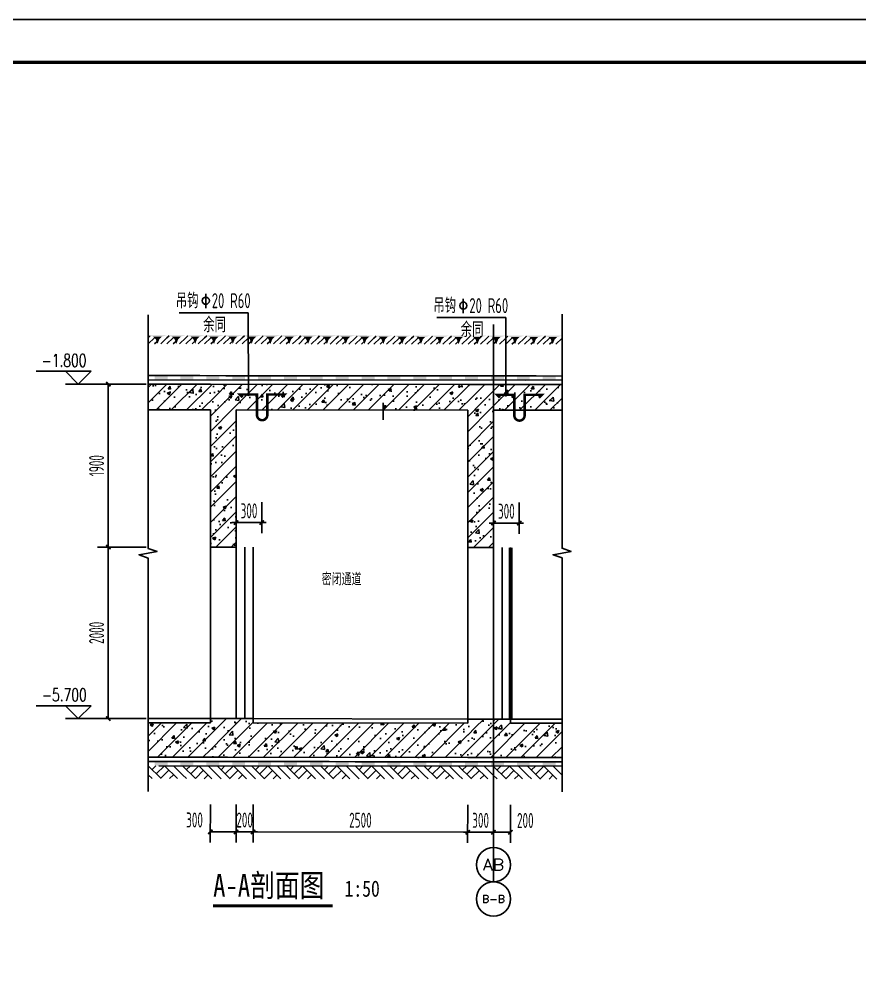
# Model space of a CAD drawing. Extents: x -473190 to 2138458, y -81875 to 2633646.
# Drawn here: x 1274006 to 1283801, y -4078 to 7225 of the extents above; entities that cross this region are included whole.
import ezdxf
from ezdxf.enums import TextEntityAlignment as Align

# ---------------------------------------------------------------- set-up
doc = ezdxf.new("R2010")
doc.units = 0
doc.header["$LTSCALE"] = 1000
doc.linetypes.add('DOTE', pattern=[2.42, 2, -0.2, 0.02, -0.2])
for name, color, linetype in [('$0$填充', 8, 'Continuous'), ('A-WALL', 2, 'Continuous'), ('A_PLAN_DETAIL_zx', 41, 'Continuous'), ('AXIS', 3, 'Continuous'), ('AXIS_TEXT', 7, 'Continuous'), ('DIM_ELEV', 3, 'Continuous'), ('DIM_LEAD', 3, 'Continuous'), ('DIM_SYMB', 3, 'Continuous'), ('DOTE', 1, 'DOTE'), ('ECA_TK', 7, 'Continuous'), ('PUB_DIM', 3, 'Continuous'), ('PUB_HATCH', 8, 'Continuous'), ('PUB_TEXT', 7, 'Continuous'), ('RF-M', 4, 'Continuous'), ('RF-QT', 30, 'Continuous'), ('SURFACE', 6, 'Continuous'), ('tk', 7, 'Continuous'), ('可见线', 7, 'Continuous')]:
    doc.layers.add(name, color=color, linetype=linetype)
doc.layers.add('RF-WZ', color=110, linetype='Continuous', lineweight=0)
doc.styles.add('_TCH_AXIS', font='COMPLEX', dxfattribs={"bigfont": 'GBCBIG'})
doc.styles.add('_TCH_DIM', font='SIMPLEX', dxfattribs={"bigfont": 'GBCBIG'})
doc.styles.add('_TCH_DIM_T3', font='tssdeng.shx', dxfattribs={"width": 0.564706, "bigfont": '@@@tssdchn.shx'})
doc.styles.add('COMPLEX', font='COMPLEX.shx', dxfattribs={"width": 0.65})
doc.styles.add('KING-1', font='GBENOR', dxfattribs={"bigfont": 'GBCBIG'})
doc.styles.add('TYDG_01', font='', dxfattribs={"width": 0.8})
doc.styles.add('TYDG_02', font='TSSDENG', dxfattribs={"width": 0.8, "bigfont": 'TSSDCHN'})
doc.styles.get('TYDG_01').set_extended_font_data('SimSun')
doc.dimstyles.new('_TCH_ARCH&&50', dxfattribs={"dimtxt": 175, "dimasz": 50, "dimexe": 125, "dimexo": 150, "dimgap": 50, "dimtad": 1, "dimdec": 0, "dimzin": 0, "dimdsep": 46, "dimtxsty": '_TCH_DIM_T3', "dimblk": 'ARCHTICK', "dimcen": 0.09, "dimclrt": 7, "dimazin": 2, "dimtfac": 1, "dimtdec": 0, "dimtix": 1, "dimtmove": 2, "dimatfit": 3, "dimfxl": 0, "dimtolj": 1, "dimtzin": 0, "dimarcsym": 0})
pattern_1 = [(45, (-477544.96, -71625.69), (-88.388348, 88.388348), []), (50, (-477544.96, -71625.7), (358.63009, -31.376067), [37.5, -412.5]), (355, (-477544.96, -71625.7), (-69.37567, 376.09607), [30, -330]), (100.4514, (-477515.08, -71628.3), (289.25469, 344.71977), [31.870095, -350.571056]), (46.1842, (-477544.96, -71525.7), (533.62052, -82.75951), [56.25, -618.75]), (96.6356, (-477500.5, -71532.6), (467.33135, 487.05894), [47.80514, -525.8565]), (351.1842, (-477544.96, -71525.7), (467.33097, 487.0593), [45, -495]), (21, (-477494.96, -71550.7), (298.453526, -201.309445), [37.5, -412.5]), (326, (-477494.96, -71550.7), (121.657666, 362.57502), [30, -330]), (71.4514, (-477470.1, -71567.47), (420.111314, 161.26525), [31.870095, -350.571056]), (37.5, (-477544.96, -71625.69), (6.079928, 166.446927), [0, -326, 0, -335, 0, -331.25]), (7.5, (-477544.96, -71625.69), (131.534769, 197.205856), [0, -191, 0, -318.5, 0, -126.25]), (327.5, (-477656.46, -71625.69), (266.911218, -11.277436), [0, -125, 0, -390, 0, -517.5]), (317.5, (-477706.46, -71625.7), (291.593085, 50.05249), [0, -162.5, 0, -259, 0, -367.5])]

# ---------------------------------------------------------------- blocks, each defined once
blk = doc.blocks.new('10B_A1E图框')
at = {"layer": 'ECA_TK'}
blk.add_lwpolyline([(0, 0), (841, 0), (841, 594), (0, 594)], close=True, dxfattribs=at)
at = {"layer": 'ECA_TK', "const_width": 0.8}
blk.add_lwpolyline([(831, 10), (831, 584), (18, 584), (18, 10)], close=True, dxfattribs=at)
blk = doc.blocks.new('_ArchTick')
at = {"color": 0, "linetype": 'ByBlock', "const_width": 0.4}
blk.add_lwpolyline([(-0.5, -0.5), (0.5, 0.5)], dxfattribs=at)
blk = doc.blocks.new('*D3356')
at = {"layer": 'Defpoints', "color": 0, "transparency": 16777216}
for p in [(1279533, 1742), (1279833, 1742), (1279833, 1352)]:
    blk.add_point(p, dxfattribs=at)
at = {"layer": 'PUB_DIM', "color": 0, "lineweight": -2, "transparency": 16777216}
for p, q in [((1279533, 1592), (1279533, 1227)), ((1279833, 1592), (1279833, 1227)), ((1279533, 1352), (1279483, 1352)), ((1279533, 1352), (1279833, 1352)), ((1279833, 1352), (1279883, 1352))]:
    blk.add_line(p, q, dxfattribs=at)
at = {"layer": 'PUB_DIM', "color": 0, "lineweight": -2, "transparency": 16777216, "xscale": 50, "yscale": 50, "zscale": 50}
blk.add_blockref('_ArchTick', (1279533, 1352), dxfattribs=at)
at = {"layer": 'PUB_DIM', "color": 0, "lineweight": -2, "transparency": 16777216, "xscale": 50, "yscale": 50, "zscale": 50, "rotation": 180}
blk.add_blockref('_ArchTick', (1279833, 1352), dxfattribs=at)
at = {"layer": 'PUB_DIM', "color": 7, "transparency": 16777216, "insert": (1279683, 1489), "char_height": 175, "attachment_point": 5, "style": '_TCH_DIM_T3'}
blk.add_mtext('\\A1;300', dxfattribs=at)
blk = doc.blocks.new('*D3357')
at = {"layer": 'Defpoints', "color": 0, "transparency": 16777216}
for p in [(1276533, 1747), (1276833, 1747), (1276833, 1357)]:
    blk.add_point(p, dxfattribs=at)
at = {"layer": 'PUB_DIM', "color": 0, "lineweight": -2, "transparency": 16777216}
for p, q in [((1276533, 1597), (1276533, 1232)), ((1276833, 1597), (1276833, 1232)), ((1276533, 1357), (1276483, 1357)), ((1276533, 1357), (1276833, 1357)), ((1276833, 1357), (1276883, 1357))]:
    blk.add_line(p, q, dxfattribs=at)
at = {"layer": 'PUB_DIM', "color": 0, "lineweight": -2, "transparency": 16777216, "xscale": 50, "yscale": 50, "zscale": 50}
blk.add_blockref('_ArchTick', (1276533, 1357), dxfattribs=at)
at = {"layer": 'PUB_DIM', "color": 0, "lineweight": -2, "transparency": 16777216, "xscale": 50, "yscale": 50, "zscale": 50, "rotation": 180}
blk.add_blockref('_ArchTick', (1276833, 1357), dxfattribs=at)
at = {"layer": 'PUB_DIM', "color": 7, "transparency": 16777216, "insert": (1276683, 1494), "char_height": 175, "attachment_point": 5, "style": '_TCH_DIM_T3'}
blk.add_mtext('\\A1;300', dxfattribs=at)
blk = doc.blocks.new('*D3358')
at = {"layer": 'Defpoints', "color": 0, "transparency": 16777216}
for p in [(1279533, -1784), (1279732, -1784), (1279731, -2254)]:
    blk.add_point(p, dxfattribs=at)
at = {"layer": 'PUB_DIM', "color": 0, "lineweight": -2, "transparency": 16777216}
for p, q in [((1279533, -1934), (1279532, -2379)), ((1279732, -1934), (1279731, -2379)), ((1279533, -2254), (1279731, -2254))]:
    blk.add_line(p, q, dxfattribs=at)
at = {"layer": 'PUB_DIM', "color": 0, "lineweight": -2, "transparency": 16777216, "xscale": 50, "yscale": 50, "zscale": 50}
for p, rotation in [((1279533, -2254), 179.9164864414931), ((1279731, -2254), 359.9164864414932)]:
    blk.add_blockref('_ArchTick', p, dxfattribs=dict(at, rotation=rotation))
at = {"layer": 'PUB_DIM', "color": 7, "transparency": 16777216, "insert": (1279904, -2117), "char_height": 175, "attachment_point": 5, "rotation": 359.9165, "style": '_TCH_DIM_T3'}
blk.add_mtext('\\A1;200', dxfattribs=at)
blk = doc.blocks.new('*D3359')
at = {"layer": 'Defpoints', "color": 0, "transparency": 16777216}
for p in [(1279233, -1783), (1279533, -1784), (1279533, -2254)]:
    blk.add_point(p, dxfattribs=at)
at = {"layer": 'PUB_DIM', "color": 0, "lineweight": -2, "transparency": 16777216}
for p, q in [((1279233, -1933), (1279232, -2379)), ((1279533, -1934), (1279532, -2379)), ((1279233, -2254), (1279183, -2254)), ((1279233, -2254), (1279533, -2254)), ((1279533, -2254), (1279583, -2254))]:
    blk.add_line(p, q, dxfattribs=at)
at = {"layer": 'PUB_DIM', "color": 0, "lineweight": -2, "transparency": 16777216, "xscale": 50, "yscale": 50, "zscale": 50}
for p, rotation in [((1279233, -2254), 359.916486441493), ((1279533, -2254), 179.9164864414931)]:
    blk.add_blockref('_ArchTick', p, dxfattribs=dict(at, rotation=rotation))
at = {"layer": 'PUB_DIM', "color": 7, "transparency": 16777216, "insert": (1279383, -2116), "char_height": 175, "attachment_point": 5, "rotation": 359.9165, "style": '_TCH_DIM_T3'}
blk.add_mtext('\\A1;300', dxfattribs=at)
blk = doc.blocks.new('*D3360')
at = {"layer": 'Defpoints', "color": 0, "transparency": 16777216}
for p in [(1276732, -1780), (1279233, -1783), (1279233, -2254)]:
    blk.add_point(p, dxfattribs=at)
at = {"layer": 'PUB_DIM', "color": 0, "lineweight": -2, "transparency": 16777216}
for p, q in [((1276732, -1930), (1276731, -2375)), ((1279233, -1933), (1279232, -2379)), ((1276731, -2250), (1279233, -2254))]:
    blk.add_line(p, q, dxfattribs=at)
at = {"layer": 'PUB_DIM', "color": 0, "lineweight": -2, "transparency": 16777216, "xscale": 50, "yscale": 50, "zscale": 50}
for p, rotation in [((1276731, -2250), 179.9164864414931), ((1279233, -2254), 359.9164864414931)]:
    blk.add_blockref('_ArchTick', p, dxfattribs=dict(at, rotation=rotation))
at = {"layer": 'PUB_DIM', "color": 7, "transparency": 16777216, "insert": (1277982, -2114), "char_height": 175, "attachment_point": 5, "rotation": 359.9165, "style": '_TCH_DIM_T3'}
blk.add_mtext('\\A1;2500', dxfattribs=at)
blk = doc.blocks.new('*D3361')
at = {"layer": 'Defpoints', "color": 0, "transparency": 16777216}
for p in [(1276533, -1779), (1276732, -1780), (1276731, -2250)]:
    blk.add_point(p, dxfattribs=at)
at = {"layer": 'PUB_DIM', "color": 0, "lineweight": -2, "transparency": 16777216}
for p, q in [((1276533, -1929), (1276532, -2375)), ((1276732, -1930), (1276731, -2375)), ((1276533, -2250), (1276483, -2250)), ((1276533, -2250), (1276731, -2250)), ((1276731, -2250), (1276781, -2250))]:
    blk.add_line(p, q, dxfattribs=at)
at = {"layer": 'PUB_DIM', "color": 0, "lineweight": -2, "transparency": 16777216, "xscale": 50, "yscale": 50, "zscale": 50}
for p, rotation in [((1276533, -2250), 359.916486441493), ((1276731, -2250), 179.916486441493)]:
    blk.add_blockref('_ArchTick', p, dxfattribs=dict(at, rotation=rotation))
at = {"layer": 'PUB_DIM', "color": 7, "transparency": 16777216, "insert": (1276632, -2112), "char_height": 175, "attachment_point": 5, "rotation": 359.9165, "style": '_TCH_DIM_T3'}
blk.add_mtext('\\A1;200', dxfattribs=at)
blk = doc.blocks.new('*D3362')
at = {"layer": 'Defpoints', "color": 0, "transparency": 16777216}
for p in [(1276233, -1779), (1276533, -1779), (1276533, -2250)]:
    blk.add_point(p, dxfattribs=at)
at = {"layer": 'PUB_DIM', "color": 0, "lineweight": -2, "transparency": 16777216}
for p, q in [((1276233, -1929), (1276232, -2374)), ((1276533, -1929), (1276532, -2375)), ((1276233, -2249), (1276533, -2250))]:
    blk.add_line(p, q, dxfattribs=at)
at = {"layer": 'PUB_DIM', "color": 0, "lineweight": -2, "transparency": 16777216, "xscale": 50, "yscale": 50, "zscale": 50}
for p, rotation in [((1276233, -2249), 179.9164864414931), ((1276533, -2250), 359.9164864414931)]:
    blk.add_blockref('_ArchTick', p, dxfattribs=dict(at, rotation=rotation))
at = {"layer": 'PUB_DIM', "color": 7, "transparency": 16777216, "insert": (1276048, -2111), "char_height": 175, "attachment_point": 5, "rotation": 359.9165, "style": '_TCH_DIM_T3'}
blk.add_mtext('\\A1;300', dxfattribs=at)
blk = doc.blocks.new('*D3363')
at = {"layer": 'Defpoints', "color": 0, "transparency": 16777216}
for p in [(1275043, 2971), (1275633, 2971), (1275633, 1071)]:
    blk.add_point(p, dxfattribs=at)
at = {"layer": 'PUB_DIM', "color": 0, "lineweight": -2, "transparency": 16777216}
for p, q in [((1275483, 2971), (1274918, 2971)), ((1275043, 1071), (1275043, 2971)), ((1275483, 1071), (1274918, 1071))]:
    blk.add_line(p, q, dxfattribs=at)
at = {"layer": 'PUB_DIM', "color": 0, "lineweight": -2, "transparency": 16777216, "xscale": 50, "yscale": 50, "zscale": 50}
for p, rotation in [((1275043, 2971), 90), ((1275043, 1071), 270)]:
    blk.add_blockref('_ArchTick', p, dxfattribs=dict(at, rotation=rotation))
at = {"layer": 'PUB_DIM', "color": 7, "transparency": 16777216, "insert": (1274906, 2021), "char_height": 175, "attachment_point": 5, "rotation": 90, "style": '_TCH_DIM_T3'}
blk.add_mtext('\\A1;1900', dxfattribs=at)
blk = doc.blocks.new('*D3364')
at = {"layer": 'Defpoints', "color": 0, "transparency": 16777216}
for p in [(1275043, 1071), (1275633, 1071), (1275633, -929)]:
    blk.add_point(p, dxfattribs=at)
at = {"layer": 'PUB_DIM', "color": 0, "lineweight": -2, "transparency": 16777216}
for p, q in [((1275483, 1071), (1274918, 1071)), ((1275043, -929), (1275043, 1071)), ((1275483, -929), (1274918, -929))]:
    blk.add_line(p, q, dxfattribs=at)
at = {"layer": 'PUB_DIM', "color": 0, "lineweight": -2, "transparency": 16777216, "xscale": 50, "yscale": 50, "zscale": 50}
for p, rotation in [((1275043, 1071), 90), ((1275043, -929), 270)]:
    blk.add_blockref('_ArchTick', p, dxfattribs=dict(at, rotation=rotation))
at = {"layer": 'PUB_DIM', "color": 7, "transparency": 16777216, "insert": (1274906, 71), "char_height": 175, "attachment_point": 5, "rotation": 90, "style": '_TCH_DIM_T3'}
blk.add_mtext('\\A1;2000', dxfattribs=at)
blk = doc.blocks.new('$LinePat$防水层2')
at = {"color": 0}
blk.add_line((0, 0), (600, 0), dxfattribs=at)
blk.add_solid([(150, 0), (450, 0), (150, -100), (450, -100)], dxfattribs=at)
blk = doc.blocks.new('$LinePat$素土夯实')
at = {"color": 0}
for p, q in [((0, -210), (210, 0)), ((120, -300), (420, 0)), ((420, 0), (608, -188)), ((495, -300), (795, 0)), ((615, 0), (705, -90)), ((210, -210), (300, -300)), ((315, -105), (502, -293)), ((705, -300), (795, -210))]:
    blk.add_line(p, q, dxfattribs=at)
blk = doc.blocks.new('$LinePat$自然土壤')
at = {"color": 0}
for p, q in [((0, -90), (71, -19)), ((0, -300), (211, -89)), ((210, -300), (286, -224)), ((420, -300), (630, -90))]:
    blk.add_line(p, q, dxfattribs=at)
for points in [[(0, 0), (630, 0), (168, -45), (462, -45)], [(168, -45), (462, -45), (252, -132), (378, -132)], [(252, -132), (378, -132), (315, -300)]]:
    blk.add_solid(points, dxfattribs=at)
blk = doc.blocks.new('_AXISO')
blk.add_circle((0, 0), 0.5)
at = {"layer": 'AXIS_TEXT', "style": 'COMPLEX', "width": 1.041667}
blk.add_attdef('A', text='', height=0.56, dxfattribs=at).set_placement((-0.25, -0.28), (0.25, -0.28), align=Align.FIT)

msp = doc.modelspace()

# ---------------------------------------------------------------- hatches: boundary and pattern name
at = {"layer": 'PUB_HATCH'}
h = msp.add_hatch(dxfattribs=at)
h.set_pattern_fill('钢筋混凝土', color=256, scale=50, style=0)
h.set_pattern_definition(pattern_1)
h.paths.add_polyline_path([(1276308.4, 2821), (1276233.3, 2971.1), (1275507.3, 2971.1), (1275507.3, 2671.1), (1276233.3, 2671.1)])
h = msp.add_hatch(dxfattribs=at)
h.set_pattern_fill('钢筋混凝土', color=256, scale=50, style=0)
h.set_pattern_definition(pattern_1)
h.paths.add_polyline_path([(1279308.3, 2816.3), (1279233.7, 2966.3), (1276233.7, 2971.1), (1276308.4, 2821), (1276533.3, 2670.6), (1279233.2, 2666.3)])
h = msp.add_hatch(dxfattribs=at)
h.set_pattern_fill('钢筋混凝土', color=256, scale=50, style=0)
h.set_pattern_definition(pattern_1)
h.paths.add_polyline_path([(1280333.2, 2966.3), (1279233.2, 2966.3), (1279308.3, 2816.3), (1279533.2, 2666.3), (1280333.2, 2666.3)])
h = msp.add_hatch(dxfattribs=at)
h.set_pattern_fill('钢筋混凝土', color=256, scale=50, style=0)
h.set_pattern_definition(pattern_1)
h.paths.add_polyline_path([(1276533.3, 1071.1), (1276533.3, 2670.6), (1276308.4, 2821), (1276233.3, 2671.1), (1276233.3, 1071.1)])
h = msp.add_hatch(dxfattribs=at)
h.set_pattern_fill('钢筋混凝土', color=256, scale=50, style=0)
h.set_pattern_definition(pattern_1)
h.paths.add_polyline_path([(1279533.2, 1066.3), (1279533.2, 2666.3), (1279308.3, 2816.3), (1279233.2, 2666.3), (1279233.2, 1066.3)])
h = msp.add_hatch(dxfattribs=at)
h.set_pattern_fill('钢筋混凝土', color=256, scale=50, style=0)
h.set_pattern_definition(pattern_1)
h.paths.add_polyline_path([(1276233.4, -1112.2), (1276233.3, -978.9), (1275507.3, -978.9), (1275507.3, -1378.9), (1276233.3, -1378.9)])
h = msp.add_hatch(dxfattribs=at)
h.set_pattern_fill('钢筋混凝土', color=256, scale=50, style=0)
h.set_pattern_definition(pattern_1)
h.paths.add_polyline_path([(1276458.2, -1179.3), (1276233.3, -978.9), (1276233.8, -978.9), (1276233.4, -1112.2), (1276233.1, -1378.9), (1276433.1, -1379.3)])
h = msp.add_hatch(dxfattribs=at)
h.set_pattern_fill('钢筋混凝土', color=256, scale=50, style=0)
h.set_pattern_definition(pattern_1)
h.paths.add_polyline_path([(1276458.2, -1179.3), (1276733.3, -979.8), (1276733.3, -928.9), (1276233.3, -928.9), (1276233.3, -978.9)])
h = msp.add_hatch(dxfattribs=at)
h.set_pattern_fill('钢筋混凝土', color=256, scale=50, style=0)
h.set_pattern_definition(pattern_1)
h.paths.add_polyline_path([(1279233.4, -1117), (1279233.7, -983.7), (1276733.3, -979.8), (1276458.2, -1179.3), (1276433.1, -1379.3), (1279233.1, -1383.7)])
h = msp.add_hatch(dxfattribs=at)
h.set_pattern_fill('钢筋混凝土', color=256, scale=50, style=0)
h.set_pattern_definition(pattern_1)
h.paths.add_polyline_path([(1279466.6, -1117), (1279733.2, -983.7), (1279733.2, -933.7), (1279233.2, -933.7), (1279233.2, -983.7)])
h = msp.add_hatch(dxfattribs=at)
h.set_pattern_fill('钢筋混凝土', color=256, scale=50, style=0)
h.set_pattern_definition(pattern_1)
h.paths.add_polyline_path([(1279466.6, -1117), (1279233.2, -983.7), (1279233.3, -1117), (1279233.2, -1383.7), (1279433.2, -1383.7)])
h = msp.add_hatch(dxfattribs=at)
h.set_pattern_fill('钢筋混凝土', color=256, scale=50, style=0)
h.set_pattern_definition(pattern_1)
h.paths.add_polyline_path([(1280333.2, -983.7), (1279733.2, -983.7), (1279466.6, -1117), (1279433.2, -1383.7), (1280333.2, -1383.7)])

# ---------------------------------------------------------------- linework, layer by layer
msp.add_line((1280333.2, 3016.3), (1275507.3, 3021.1))
at = {"layer": 'A-WALL'}
msp.add_line((1278248.9, 2554.4), (1278248.9, 2754.4), dxfattribs=at)
at = {"layer": 'A_PLAN_DETAIL_zx', "const_width": 30}
for points in [[(1277064, 2817.9), (1277096.2, 2851.1), (1276896.2, 2851.1), (1276896.2, 2611.1, -1), (1276776.2, 2611.1), (1276776.2, 2851.1), (1276576.2, 2851.1), (1276608.4, 2817.9)], [(1280064, 2813.1), (1280096.2, 2846.3), (1279896.2, 2846.3), (1279896.2, 2606.3, -1), (1279776.2, 2606.3), (1279776.2, 2846.3), (1279576.2, 2846.3), (1279608.3, 2813.1)]]:
    msp.add_lwpolyline(points, format="xyb", dxfattribs=at)
at = {"layer": 'AXIS'}
for p, q in [((1279533.3, -1432.7), (1279533.3, -2432.7)), ((1279533.3, -1432.8), (1279533.3, -2832.8))]:
    msp.add_line(p, q, dxfattribs=at)
at = {"layer": 'DIM_ELEV'}
for p, q in [((1274843.2, 3121.1), (1274202.2, 3121.1)), ((1274693.2, 2971.1), (1274543.2, 3121.1)), ((1274693.2, 2971.1), (1274843.2, 3121.1)), ((1275043.2, 2971.1), (1274543.2, 2971.1)), ((1274843.2, -778.9), (1274202.2, -778.9)), ((1274693.2, -928.9), (1274543.2, -778.9)), ((1274693.2, -928.9), (1274843.2, -778.9)), ((1275043.2, -928.9), (1274543.2, -928.9))]:
    msp.add_line(p, q, dxfattribs=at)
at = {"layer": 'DIM_LEAD'}
for p, q in [((1276673.8, 3804.6), (1275870.1, 3804.6)), ((1276676.2, 2851.1), (1276673.8, 3804.6)), ((1276676.2, 2851.1), (1276673.8, 3804.6)), ((1279676.2, 3747.3), (1278872.5, 3747.3)), ((1279676.2, 2846.3), (1279676.2, 3747.3)), ((1279676.2, 2846.3), (1279676.2, 3747.3))]:
    msp.add_line(p, q, dxfattribs=at)
at = {"layer": 'DIM_LEAD', "const_width": 20}
for points in [[(1276676.2, 2841.1, 1), (1276676.2, 2861.1, 1)], [(1276676.2, 2841.1, 1), (1276676.2, 2861.1, 1)], [(1279676.2, 2836.3, 1), (1279676.2, 2856.3, 1)], [(1279676.2, 2836.3, 1), (1279676.2, 2856.3, 1)]]:
    msp.add_lwpolyline(points, format="xyb", close=True, dxfattribs=at)
at = {"layer": 'DIM_SYMB'}
for points in [[(1275507.3, 3779.3), (1275507.3, 1056.4), (1275612.3, 1018.2), (1275402.3, 981.2), (1275507.3, 943.9), (1275507.3, -1778.9)], [(1280333.2, 3786.9), (1280333.2, 1057.9), (1280438.2, 1019.7), (1280228.2, 982.6), (1280333.2, 945.4), (1280333.2, -1783.7)]]:
    msp.add_lwpolyline(points, dxfattribs=at)
at = {"layer": 'DIM_SYMB', "const_width": 35}
msp.add_lwpolyline([(1276264.9, -3113.2), (1277656.9, -3113.2)], dxfattribs=at)
at = {"layer": 'DOTE'}
msp.add_line((1279533.2, -2379), (1279534.2, 3665.8), dxfattribs=at)
at = {"layer": 'PUB_TEXT'}
for p, q in [((1276179.1, 4023.3), (1276179.1, 3857.1)), ((1279181.5, 3966.1), (1279181.5, 3799.8))]:
    msp.add_line(p, q, dxfattribs=at)
for centre in [(1276179.1, 3944.6), (1279181.5, 3887.3)]:
    msp.add_circle(centre, 42, dxfattribs=at)
at = {"layer": 'RF-M'}
for p, q in [((1276233.3, -928.9), (1276233.3, 1071.1)), ((1276533.3, 1071.1), (1276533.3, -928.9)), ((1276633.3, 1071.1), (1276633.3, -928.9)), ((1276733.3, 1071.1), (1276733.3, -928.9)), ((1279233.2, -933.7), (1279233.2, 1066.3)), ((1279533.2, 1066.3), (1279533.2, -933.7)), ((1279633.2, 1066.3), (1279633.2, -933.7)), ((1279733.2, 1066.3), (1279733.2, -933.7))]:
    msp.add_line(p, q, dxfattribs=at)
at = {"layer": 'RF-M', "const_width": 50}
msp.add_lwpolyline([(1279733.2, 1066.3), (1279733.2, -933.7)], dxfattribs=at)
at = {"layer": 'RF-QT'}
for p, q in [((1276233.3, 2971.1), (1275507.3, 2971.1)), ((1275507.3, 2671.1), (1275507.3, 2971.1)), ((1279233.7, 2966.3), (1276233.7, 2971.1)), ((1280333.2, 2966.3), (1279233.2, 2966.3)), ((1280333.2, 2666.3), (1280333.2, 2966.3)), ((1276233.3, 2671.1), (1275507.3, 2671.1)), ((1276233.3, 1071.1), (1276233.3, 2671.1)), ((1276533.3, 1071.1), (1276533.3, 2670.6)), ((1279233.2, 2666.3), (1276533.3, 2670.6)), ((1279233.2, 1066.3), (1279233.2, 2666.3)), ((1280333.2, 2666.3), (1279533.2, 2666.3)), ((1279533.2, 1066.3), (1279533.2, 2666.3)), ((1276233.3, 1071.1), (1276533.3, 1071.1)), ((1279233.2, 1066.3), (1279533.2, 1066.3)), ((1276233.3, -978.9), (1275507.3, -978.9)), ((1275507.3, -1378.9), (1275507.3, -978.9)), ((1276233.3, -978.9), (1276233.3, -928.9)), ((1276233.3, -928.9), (1276733.3, -928.9)), ((1276233.3, -978.9), (1276233.8, -978.9)), ((1276733.3, -979.8), (1276733.3, -928.9)), ((1279233.7, -983.7), (1276733.3, -979.8)), ((1279233.2, -983.7), (1279233.2, -933.7)), ((1279233.2, -933.7), (1279733.2, -933.7)), ((1279233.2, -983.7), (1279233.2, -983.7)), ((1279733.2, -983.7), (1279733.2, -933.7)), ((1280333.2, -983.7), (1279733.2, -983.7)), ((1280333.2, -1383.7), (1280333.2, -983.7)), ((1276233.3, -1378.9), (1275507.3, -1378.9)), ((1276433.1, -1379.3), (1276233.1, -1378.9)), ((1279233.1, -1383.7), (1276433.1, -1379.3)), ((1279433.2, -1383.7), (1279233.2, -1383.7)), ((1280333.2, -1383.7), (1279433.2, -1383.7))]:
    msp.add_line(p, q, dxfattribs=at)
at = {"layer": 'SURFACE'}
for points in [[(1279907.2, 3016.3), (1275507.3, 3021.1)], [(1280333.2, -1433.7), (1275633.3, -1428.9)], [(1280333.2, -1483.7), (1275633.3, -1478.9)]]:
    msp.add_lwpolyline(points, dxfattribs=at)
at = {"layer": '可见线'}
for p, q in [((1276233.3, -928.9), (1275507.3, -928.9)), ((1279233.2, -933.7), (1276533.3, -928.9)), ((1280333.2, -933.7), (1279533.2, -933.7))]:
    msp.add_line(p, q, dxfattribs=at)

# ---------------------------------------------------------------- block references
at = {"layer": '$0$填充', "xscale": -0.5058674719164072, "yscale": 0.5, "zscale": 0.5, "rotation": 359.9435202274091}
for p in [(1275909.4, -1479.3), (1276311.6, -1479.7), (1276713.7, -1480.1), (1277115.9, -1480.5), (1277518.1, -1480.9), (1277920.2, -1481.3), (1278322.4, -1481.7), (1278724.6, -1482.1), (1279126.7, -1482.5), (1279528.9, -1482.9), (1279931.1, -1483.3), (1280333.2, -1483.7)]:
    msp.add_blockref('$LinePat$素土夯实', p, dxfattribs=at)
at = {"layer": 'AXIS'}
ref = msp.add_blockref('_AXISO', (1279533.3, -2632.7), dxfattribs=dict(at, xscale=400, yscale=400, zscale=400))
ref.add_attrib('A', 'AB', dxfattribs={"layer": 'AXIS_TEXT', "height": 135.43, "style": '_TCH_AXIS'}).set_placement((1279410.8, -2700.4), (1279655.9, -2700.4), align=Align.FIT)
ref = msp.add_blockref('_AXISO', (1279533.3, -3032.8), dxfattribs=dict(at, xscale=400, yscale=400, zscale=400))
ref.add_attrib('A', 'B-B', dxfattribs={"layer": 'AXIS_TEXT', "height": 86.08, "style": '_TCH_AXIS'}).set_placement((1279400.1, -3075.8), (1279666.5, -3075.8), align=Align.FIT)
at = {"layer": 'SURFACE', "color": 8, "xscale": 0.348194493650849, "yscale": 0.3333333333333333, "zscale": 0.3333333333333333, "rotation": 359.9435202191223}
for p in [(1275507.3, 3541.3), (1275726.7, 3541.1), (1275946, 3540.9), (1276165.4, 3540.6), (1276384.8, 3540.4), (1276604.1, 3540.2), (1276823.5, 3540), (1277042.8, 3539.8), (1277262.2, 3539.6), (1277481.6, 3539.3), (1277700.9, 3539.1), (1277920.3, 3538.9), (1278139.7, 3538.7), (1278359, 3538.5), (1278578.4, 3538.3), (1278797.7, 3538), (1279017.1, 3537.8), (1279236.5, 3537.6), (1279455.8, 3537.4), (1279675.2, 3537.2), (1279894.6, 3537), (1280113.9, 3536.7)]:
    msp.add_blockref('$LinePat$自然土壤', p, dxfattribs=at)
at = {"layer": 'SURFACE', "yscale": 0.5, "zscale": 0.5}
for p, xscale, rotation in [((1275808.9, 3070.8), -0.5027058002147102, 359.9435202191202), ((1276110.5, 3070.5), -0.5027058002147102, 359.9435202191202), ((1276412.1, 3070.2), -0.5027058002147102, 359.9435202191202), ((1276713.7, 3069.9), -0.5027058002147102, 359.9435202191202), ((1277015.4, 3069.6), -0.5027058002147102, 359.9435202191202), ((1277317, 3069.3), -0.5027058002147102, 359.9435202191202), ((1277618.6, 3069), -0.5027058002147102, 359.9435202191202), ((1277920.2, 3068.7), -0.5027058002147102, 359.9435202191202), ((1278221.9, 3068.4), -0.5027058002147102, 359.9435202191202), ((1278523.5, 3068.1), -0.5027058002147102, 359.9435202191202), ((1278825.1, 3067.8), -0.5027058002147102, 359.9435202191202), ((1279126.7, 3067.5), -0.5027058002147102, 359.9435202191202), ((1279428.4, 3067.2), -0.5027058002147102, 359.9435202191202), ((1279730, 3066.9), -0.5027058002147102, 359.9435202191202), ((1280031.6, 3066.6), -0.5027058002147102, 359.9435202191202), ((1280333.2, 3066.3), -0.5027058002147102, 359.9435202191202), ((1275808.9, -1429.2), -0.5027058002175004, 359.9435202274091), ((1276110.5, -1429.5), -0.5027058002175004, 359.9435202274091), ((1276412.1, -1429.8), -0.5027058002175004, 359.9435202274091), ((1276713.7, -1430.1), -0.5027058002175004, 359.9435202274091), ((1277015.4, -1430.4), -0.5027058002175004, 359.9435202274091), ((1277317, -1430.7), -0.5027058002175004, 359.9435202274091), ((1277618.6, -1431), -0.5027058002175004, 359.9435202274091), ((1277920.2, -1431.3), -0.5027058002175004, 359.9435202274091), ((1278221.9, -1431.6), -0.5027058002175004, 359.9435202274091), ((1278523.5, -1431.9), -0.5027058002175004, 359.9435202274091), ((1278825.1, -1432.2), -0.5027058002175004, 359.9435202274091), ((1279126.7, -1432.5), -0.5027058002175004, 359.9435202274091), ((1279428.4, -1432.8), -0.5027058002175004, 359.9435202274091), ((1279730, -1433.1), -0.5027058002175004, 359.9435202274091), ((1280031.6, -1433.4), -0.5027058002175004, 359.9435202274091), ((1280333.2, -1433.7), -0.5027058002175004, 359.9435202274091)]:
    msp.add_blockref('$LinePat$防水层2', p, dxfattribs=dict(at, xscale=xscale, rotation=rotation))
at = {"layer": 'tk', "xscale": 50, "yscale": 50, "zscale": 50}
msp.add_blockref('10B_A1E图框', (1264213.1, -22474.7), dxfattribs=at)

# ---------------------------------------------------------------- texts
at = {"layer": 'PUB_TEXT'}
for s, height, style, width, p in [('吊钩', 175, 'TYDG_02', 0.8, (1275829.1, 3857.1)), ('20 R60', 175, 'TYDG_02', 0.64, (1276249.1, 3857.1)), ('吊钩', 175, 'TYDG_02', 0.8, (1278831.5, 3799.8)), ('20 R60', 175, 'TYDG_02', 0.64, (1279251.5, 3799.8)), ('余同', 175, 'TYDG_02', 0.8, (1276148.5, 3577.1)), ('余同', 175, 'TYDG_02', 0.8, (1279150.9, 3519.8)), ('-1.800', 148.75, '_TCH_DIM', 0.705882, (1274266.7, 3173.6)), ('-5.700', 148.75, '_TCH_DIM', 0.705882, (1274269.7, -726.4)), ('A-A剖面图', 264.35, 'TYDG_01', 0.8, (1276264.9, -3006.3)), ('1:50', 188.82, 'TYDG_01', 0.8, (1277796.9, -3006.3))]:
    msp.add_text(s, height=height, dxfattribs=dict(at, style=style, width=width)).set_placement(p)
at = {"layer": 'RF-WZ', "style": 'KING-1'}
msp.add_text('密闭通道', height=144.68, dxfattribs=at).set_placement((1277531.1, 623.4))

# ---------------------------------------------------------------- dimensions: what is measured, and where the dimension line sits
at = {"layer": 'PUB_DIM'}
for p1, p2, distance, picture, middle in [((1275633.3, 1071.1), (1275633.3, 2971.1), 590.1, '*D3363', (1274905.7, 2021.1)), ((1276533.3, 1747), (1276833.3, 1747), -390.4, '*D3357', (1276683.3, 1494.1)), ((1279533.2, 1742.2), (1279833.3, 1742.2), -390.4, '*D3356', (1279683.2, 1489.3)), ((1275633.3, -928.9), (1275633.3, 1071.1), 590.1, '*D3364', (1274905.7, 71.1)), ((1279233.2, -1783.3), (1279533.2, -1783.7), -470.3, '*D3359', (1279382.7, -2116.3))]:
    dim = msp.add_aligned_dim(p1=p1, p2=p2, distance=distance, dimstyle='_TCH_ARCH&&50', dxfattribs=at)
    dim.commit()
    dim.dimension.update_dxf_attribs({"geometry": picture, "text_midpoint": middle})
dim = msp.add_linear_dim(base=(1276532.6, -2249.7), p1=(1276233.3, -1778.9), p2=(1276533.3, -1779.3), angle=359.91649, dimstyle='_TCH_ARCH&&50', dxfattribs=at)
dim.commit()
dim.dimension.update_dxf_attribs({"geometry": '*D3362', "text_midpoint": (1276047.7, -2111.4), "dimtype": 129})
for p1, p2, text, picture, middle in [((1276533.3, -1779.3), (1276731.8, -1779.6), '200', '*D3361', (1276632, -2112.3)), ((1276731.8, -1779.6), (1279233.2, -1783.3), '2500', '*D3360', (1277982, -2114.3))]:
    dim = msp.add_aligned_dim(p1=p1, p2=p2, distance=-470.3, text=text, dimstyle='_TCH_ARCH&&50', dxfattribs=at)
    dim.commit()
    dim.dimension.update_dxf_attribs({"geometry": picture, "text_midpoint": middle})
dim = msp.add_linear_dim(base=(1279731.1, -2254.3), p1=(1279533.2, -1783.7), p2=(1279731.8, -1784), angle=359.91649, text='200', dimstyle='_TCH_ARCH&&50', dxfattribs=at)
dim.commit()
dim.dimension.update_dxf_attribs({"geometry": '*D3358', "text_midpoint": (1279903.7, -2117.1), "dimtype": 129})

doc.saveas('drawing.dxf')
